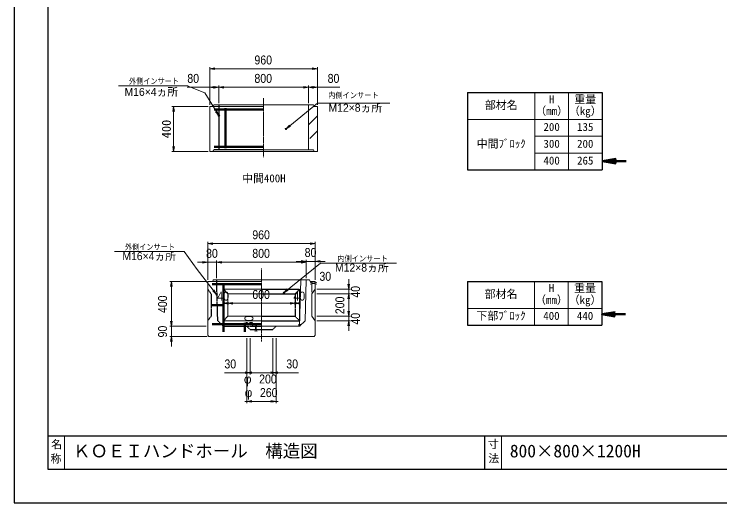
# Model space of a CAD drawing. Units: millimetres, scale not verified. Extents: x -210 to 210, y -148 to 148.
# Drawn here: x -210 to 0, y -148.5 to -3.1 of the extents above; entities that cross this region are included whole.
import ezdxf
from ezdxf.enums import TextEntityAlignment as Align

# ---------------------------------------------------------------- set-up
doc = ezdxf.new("R2010")
doc.units = ezdxf.units.MM
doc.linetypes.add('USER1', pattern=[12.95, 6.35, -3.175, 0.25, -3.175])
doc.linetypes.add('USER2', pattern=[4.7625, 3.175, -1.5875])
doc.layers.add('0-0', color=7, linetype='Continuous')
for name, color, linetype, lineweight in [('0-1_0', 9, 'Continuous', 25), ('0-2_dims', 2, 'Continuous', 13), ('0-3_pen1実線', 4, 'Continuous', 13), ('0-4_pen2実線', 3, 'Continuous', 13), ('0-5_pen3実線', 7, 'Continuous', 18), ('0-6_pen4実線', 6, 'Continuous', 25), ('0-7_pen1一点', 4, 'USER1', 13), ('0-8_pen2破線', 3, 'USER2', 25), ('0-9_鉄筋１', 7, 'Continuous', 50), ('0-A_鉄筋２', 7, 'Continuous', 50), ('0-C_鉄筋', 7, 'Continuous', 50)]:
    doc.layers.add(name, color=color, linetype=linetype, lineweight=lineweight)
doc.styles.add('ＭＳ ゴシック', font='')
doc.styles.add('ＭＳ Ｐゴシック', font='')
doc.styles.get('ＭＳ ゴシック').set_extended_font_data('MS Gothic')
doc.styles.get('ＭＳ Ｐゴシック').set_extended_font_data('MS PGothic')

# ---------------------------------------------------------------- blocks, each defined once
blk = doc.blocks.new('部分図 1')
at = {"layer": '0-1_0'}
blk.add_lwpolyline([(0, 0), (12600, 0), (12600, 8910), (0, 8910)], close=True, dxfattribs=at)
at = {"layer": '0-2_dims'}
for p, q in [((1747, 3553.01), (1747, 3890.01)), ((1747, 3875.01), (2707, 3875.01)), ((2707, 3553.01), (2707, 3890.01)), ((1747, 3553.01), (1747, 3725.48)), ((1827, 3568.01), (1827, 3725.48)), ((1827, 3568.01), (1827, 3725.48)), ((2627, 3568.01), (2627, 3725.48)), ((2627, 3568.01), (2627, 3725.48)), ((2707, 3553.01), (2707, 3725.48)), ((1827, 3710.48), (2627, 3710.48)), ((1728, 1991.48), (1728, 2329.48)), ((2688, 2314.48), (1728, 2314.48)), ((2688, 1991.48), (2688, 2329.48)), ((1728, 2148.65), (1638, 2148.65)), ((1728, 1991.48), (1728, 2163.65)), ((1728, 2148.65), (1808, 2148.65)), ((1808, 2006.48), (1808, 2163.65)), ((1808, 2006.48), (1808, 2163.65)), ((1808, 2148.65), (1898, 2148.65)), ((1808, 2148.65), (2608, 2148.65)), ((2608, 2156.15), (2518, 2156.15)), ((2608, 2006.48), (2608, 2171.15)), ((2608, 2006.48), (2608, 2163.65)), ((2608, 2156.15), (2688, 2156.15)), ((2688, 1991.48), (2688, 2171.15)), ((2688, 2156.15), (2778, 2156.15)), ((1713, 1976.48), (1389, 1976.48)), ((1404, 1576.48), (1404, 1976.48)), ((2658, 1881.48), (2658, 1975.59)), ((2658, 1960.59), (2688, 1960.59)), ((2688, 1921.48), (2688, 1975.59)), ((2986.74, 1906.48), (2986.74, 1996.48)), ((2703, 1906.48), (3001.74, 1906.48)), ((2986.74, 1866.48), (2986.74, 1906.48)), ((2703, 1866.48), (3001.74, 1866.48)), ((2703, 1866.48), (3001.74, 1866.48)), ((2986.74, 1866.48), (2986.74, 1776.48)), ((2986.74, 1866.48), (2986.74, 1666.48)), ((1868, 1781.48), (1868, 1796.48)), ((1908, 1781.48), (1868, 1781.48)), ((1908, 1781.48), (1908, 1796.48)), ((1908, 1781.48), (2508, 1781.48)), ((1908, 1781.48), (1908, 1766.48)), ((2508, 1781.48), (2508, 1796.48)), ((2508, 1781.48), (2508, 1796.48)), ((2508, 1781.48), (2548, 1781.48)), ((2548, 1781.48), (2548, 1796.48)), ((2986.74, 1666.48), (2986.74, 1756.48)), ((1404, 1576.48), (1404, 1666.48)), ((2703, 1666.48), (3001.74, 1666.48)), ((2703, 1666.48), (3001.74, 1666.48)), ((2986.74, 1666.48), (2986.74, 1626.48)), ((1713, 1576.48), (1389, 1576.48)), ((1713, 1576.48), (1389, 1576.48)), ((1404, 1576.48), (1404, 1486.48)), ((2158, 1576.48), (2143, 1576.48)), ((2158, 1546.48), (2158, 1576.48)), ((2703, 1626.48), (3001.74, 1626.48)), ((2986.74, 1626.48), (2986.74, 1536.48)), ((2158, 1546.48), (2143, 1546.48)), ((1723, 1486.48), (1389, 1486.48)), ((1404, 1486.48), (1404, 1396.48)), ((2078, 1471.48), (2078, 1146.48)), ((2078, 1471.48), (2078, 890.48)), ((2108, 1471.48), (2108, 1146.48)), ((2108, 1471.48), (2108, 1146.48)), ((2308, 1471.48), (2308, 1146.48)), ((2308, 1471.48), (2308, 1146.48)), ((2338, 1471.48), (2338, 1146.48)), ((2338, 1471.48), (2338, 890.48)), ((2108, 1161.48), (2018, 1161.48)), ((2108, 1161.48), (2308, 1161.48)), ((2308, 1161.48), (2398, 1161.48)), ((2078, 905.48), (2058, 905.48)), ((2078, 905.48), (2338, 905.48)), ((2338, 905.48), (2358, 905.48))]:
    blk.add_line(p, q, dxfattribs=at)
at = {"layer": '0-2_dims', "lineweight": 18}
for p, q in [((1553.74, 3724.57), (932.27, 3724.57)), ((1732, 3538.01), (1409, 3538.01)), ((1424, 3538.01), (1424, 3138.01)), ((2738.15, 3567.37), (3354.61, 3567.37)), ((1732, 3138.01), (1409, 3138.01)), ((1517.3, 2244.05), (895.83, 2244.05)), ((2796.17, 2140.14), (3412.64, 2140.14))]:
    blk.add_line(p, q, dxfattribs=at)
at = {"layer": '0-2_dims', "lineweight": 50}
for p, q in [((5253.56, 3050.2), (5462.95, 3050.2)), ((5246.61, 1683.88), (5456, 1683.88))]:
    blk.add_line(p, q, dxfattribs=at)
at = {"layer": '0-2_dims'}
for points in [[(1792, 3882.51), (1747, 3875.01), (1792, 3867.51)], [(2662, 3867.51), (2707, 3875.01), (2662, 3882.51)], [(1827, 3458.01), (1700.97, 3660.77), (1546.18, 3724.57)], [(1792, 3717.98), (1747, 3710.48), (1792, 3702.98)], [(1782, 3702.98), (1827, 3710.48), (1782, 3717.98)], [(1872, 3717.98), (1827, 3710.48), (1872, 3702.98)], [(2582, 3702.98), (2627, 3710.48), (2582, 3717.98)], [(2672, 3717.98), (2627, 3710.48), (2672, 3702.98)], [(2662, 3702.98), (2707, 3710.48), (2662, 3717.98)], [(1827, 3710.48), (1747, 3710.48), (1546.18, 3710.48)], [(2627, 3710.48), (2707, 3710.48), (2907.83, 3710.48)], [(2427, 3338.01), (2707, 3567.37), (2738.15, 3567.37)], [(1796.88, 3492.27), (1827, 3458.01), (1809.62, 3500.18)], [(2457.06, 3372.32), (2427, 3338.01), (2466.57, 3360.72)], [(1773, 2321.98), (1728, 2314.48), (1773, 2306.98)], [(2643, 2306.98), (2688, 2314.48), (2643, 2321.98)], [(1808, 1861.48), (1635.47, 2084.01), (1517.3, 2244.05)], [(1683, 2141.15), (1728, 2148.65), (1683, 2156.15)], [(1853, 2156.15), (1808, 2148.65), (1853, 2141.15)], [(1853, 2156.15), (1808, 2148.65), (1853, 2141.15)], [(2563, 2148.65), (2608, 2156.15), (2563, 2163.65)], [(2563, 2141.15), (2608, 2148.65), (2563, 2156.15)], [(2733, 2163.65), (2688, 2156.15), (2733, 2148.65)], [(2408, 1876.48), (2734.21, 2140.14), (2796.17, 2140.14)], [(1411.5, 1931.48), (1404, 1976.48), (1396.5, 1931.48)], [(2643, 1953.09), (2688, 1960.59), (2643, 1968.09)], [(2703, 1968.09), (2658, 1960.59), (2703, 1953.09)], [(1774.5, 1892.45), (1808, 1861.48), (1786.35, 1901.64)], [(2438.28, 1910.6), (2408, 1876.48), (2447.71, 1898.93)], [(2979.24, 1951.48), (2986.74, 1906.48), (2994.24, 1951.48)], [(2994.24, 1821.48), (2986.74, 1866.48), (2979.24, 1821.48)], [(2994.24, 1821.48), (2986.74, 1866.48), (2979.24, 1821.48)], [(1863, 1773.98), (1908, 1781.48), (1863, 1788.98)], [(1913, 1788.98), (1868, 1781.48), (1913, 1773.98)], [(1953, 1788.98), (1908, 1781.48), (1953, 1773.98)], [(2463, 1773.98), (2508, 1781.48), (2463, 1788.98)], [(2503, 1773.98), (2548, 1781.48), (2503, 1788.98)], [(2553, 1788.98), (2508, 1781.48), (2553, 1773.98)], [(2979.24, 1711.48), (2986.74, 1666.48), (2994.24, 1711.48)], [(2979.24, 1711.48), (2986.74, 1666.48), (2994.24, 1711.48)], [(1396.5, 1621.48), (1404, 1576.48), (1411.5, 1621.48)], [(1396.5, 1621.48), (1404, 1576.48), (1411.5, 1621.48)], [(2150.5, 1591.48), (2158, 1546.48), (2165.5, 1591.48)], [(2165.5, 1531.48), (2158, 1576.48), (2150.5, 1531.48)], [(2994.24, 1581.48), (2986.74, 1626.48), (2979.24, 1581.48)], [(1411.5, 1441.48), (1404, 1486.48), (1396.5, 1441.48)], [(2108, 1161.48), (2078, 1161.48), (1877.18, 1161.48)], [(2063, 1153.98), (2108, 1161.48), (2063, 1168.98)], [(2063, 1153.98), (2108, 1161.48), (2063, 1168.98)], [(2123, 1168.98), (2078, 1161.48), (2123, 1153.98)], [(2293, 1153.98), (2338, 1161.48), (2293, 1168.98)], [(2353, 1168.98), (2308, 1161.48), (2353, 1153.98)], [(2353, 1168.98), (2308, 1161.48), (2353, 1153.98)], [(2308, 1161.48), (2338, 1161.48), (2538.82, 1161.48)], [(2123, 912.98), (2078, 905.48), (2123, 897.98)], [(2293, 897.98), (2338, 905.48), (2293, 912.98)]]:
    blk.add_lwpolyline(points, dxfattribs=at)
at = {"layer": '0-2_dims', "lineweight": 18}
for points in [[(1431.5, 3493.01), (1424, 3538.01), (1416.5, 3493.01)], [(1416.5, 3183.01), (1424, 3138.01), (1431.5, 3183.01)]]:
    blk.add_lwpolyline(points, dxfattribs=at)
at = {"layer": '0-2_dims', "lineweight": 50}
for points in [[(5373.56, 3070.2), (5253.56, 3050.2), (5373.56, 3030.2)], [(5366.61, 1703.88), (5246.61, 1683.88), (5366.61, 1663.88)]]:
    blk.add_lwpolyline(points, dxfattribs=at)
at = {"layer": '0-3_pen1実線'}
for p, q in [((2627, 3376.25), (2707, 3456.25)), ((2638.47, 3253.01), (2707, 3321.54))]:
    blk.add_line(p, q, dxfattribs=at)
at = {"layer": '0-4_pen2実線'}
for centre, radius in [((1827, 3458.01), 8), ((2427, 3338.01), 6), ((1808, 1861.48), 8), ((2408, 1876.48), 6)]:
    blk.add_circle(centre, radius, dxfattribs=at)
at = {"layer": '0-5_pen3実線'}
for p, q in [((4648.25, 3662.6), (4648.25, 2972.6)), ((4948.25, 3662.6), (4948.25, 2972.6)), ((1747, 3538.01), (1747, 3138.01)), ((1747, 3538.01), (2227, 3538.01)), ((1777, 3538.01), (1782, 3553.01)), ((2672, 3553.01), (1782, 3553.01)), ((2627, 3553.01), (2627, 3153.01)), ((2677, 3538.01), (2672, 3553.01)), ((2677, 3538.01), (2707, 3538.01)), ((2707, 3538.01), (2707, 3138.01)), ((4048.25, 3422.6), (5248.25, 3422.6)), ((4648.25, 3272.6), (5248.25, 3272.6)), ((2672, 3153.01), (2227, 3153.01)), ((2677, 3138.01), (2672, 3153.01)), ((1747, 3138.01), (2707, 3138.01)), ((4648.25, 3122.6), (5248.25, 3122.6)), ((1728, 1976.48), (1728, 1496.48)), ((2208, 1976.48), (1728, 1976.48)), ((1778, 1991.48), (1773, 1976.48)), ((1778, 1991.48), (1773, 1976.48)), ((2208, 1991.48), (1778, 1991.48)), ((2208, 1991.48), (2638, 1991.48)), ((2559.08, 1991.48), (2548, 1576.48)), ((2608, 1991.48), (2598, 1626.48)), ((2638, 1991.48), (2643, 1976.48)), ((2638, 1991.48), (2643, 1976.48)), ((2688, 1976.48), (2643, 1976.48)), ((2688, 1976.48), (2643, 1976.48)), ((2688, 1496.48), (2688, 1976.48)), ((4646.61, 1976.38), (4646.61, 1586.38)), ((4946.61, 1976.38), (4946.61, 1586.38)), ((1868, 1906.48), (1868, 1626.48)), ((1868, 1906.48), (1908, 1866.48)), ((2208, 1906.48), (1868, 1906.48)), ((2688, 1906.48), (2658, 1866.48)), ((1908, 1866.48), (1908, 1666.48)), ((1908, 1866.48), (2208, 1866.48)), ((4046.61, 1736.38), (5246.61, 1736.38)), ((1908, 1666.48), (1868, 1626.48)), ((1908, 1666.48), (2208, 1666.48)), ((1868, 1626.48), (2208, 1626.48)), ((2208, 1576.48), (2548, 1576.48)), ((2208, 1576.48), (2548, 1576.48)), ((2598, 1626.48), (2548, 1576.48)), ((1728, 1496.48), (1738, 1486.48)), ((1738, 1486.48), (2678, 1486.48)), ((2688, 1496.48), (2678, 1486.48)), ((450, 600), (450, 300)), ((4350, 600), (4350, 300))]:
    blk.add_line(p, q, dxfattribs=at)
blk.add_lwpolyline([(2658, 1866.48), (2658, 1666.48), (2688, 1626.48)], dxfattribs=at)
at = {"layer": '0-6_pen4実線'}
for p, q in [((4048.25, 3662.6), (5248.25, 3662.6)), ((4048.25, 3662.6), (4048.25, 2972.6)), ((5248.25, 3662.6), (5248.25, 2972.6)), ((4048.25, 2972.6), (5248.25, 2972.6)), ((4046.61, 1976.38), (5246.61, 1976.38)), ((4046.61, 1976.38), (4046.61, 1586.38)), ((5246.61, 1976.38), (5246.61, 1586.38)), ((4046.61, 1586.38), (5246.61, 1586.38)), ((300, 600), (12300, 600)), ((4200, 600), (4200, 300))]:
    blk.add_line(p, q, dxfattribs=at)
blk.add_lwpolyline([(300, 300), (12300, 300), (12300, 8610), (300, 8610)], close=True, dxfattribs=at)
at = {"layer": '0-7_pen1一点'}
for p, q in [((2227, 3611.72), (2227, 3087.01)), ((2208, 2091.48), (2208, 1441.06))]:
    blk.add_line(p, q, dxfattribs=at)
at = {"layer": '0-8_pen2破線'}
for p, q in [((1827, 3553.01), (1827, 3153.01)), ((1777, 3138.01), (1782, 3153.01)), ((2227, 3153.01), (1782, 3153.01)), ((1728, 1906.48), (1758, 1866.48)), ((2208, 1906.48), (2548, 1906.48)), ((2548, 1906.48), (2508, 1866.48)), ((2548, 1906.48), (2548, 1626.48)), ((1758, 1866.48), (1758, 1666.48)), ((2208, 1866.48), (2508, 1866.48)), ((2508, 1866.48), (2508, 1666.48)), ((1758, 1666.48), (1728, 1626.48)), ((2208, 1666.48), (2508, 1666.48)), ((2508, 1666.48), (2548, 1626.48)), ((1868, 1576.48), (2208, 1576.48)), ((2108, 1546.48), (2078, 1576.48)), ((2208, 1626.48), (2548, 1626.48)), ((2308, 1546.48), (2338, 1576.48)), ((2108, 1546.48), (2308, 1546.48))]:
    blk.add_line(p, q, dxfattribs=at)
blk.add_lwpolyline([(1868, 1576.48), (1818, 1626.48), (1808, 1991.48)], dxfattribs=at)
at = {"layer": '0-9_鉄筋１'}
for p, q in [((1868, 1961.48), (1868, 1566.48)), ((1868, 1951.48), (2208, 1951.48)), ((1868, 1766.48), (1878, 1766.48)), ((1868, 1596.48), (2208, 1596.48)), ((2058, 1606.48), (2058, 1566.48)), ((2548, 1596.48), (2548, 1576.48))]:
    blk.add_line(p, q, dxfattribs=at)
at = {"layer": '0-9_鉄筋１', "linetype": 'USER2'}
for p, q in [((1768, 1951.48), (1868, 1951.48)), ((1768, 1766.48), (1878, 1766.48)), ((1768, 1596.48), (1868, 1596.48)), ((2548.53, 1596.48), (2548, 1596.48))]:
    blk.add_line(p, q, dxfattribs=at)
at = {"layer": '0-A_鉄筋２'}
for p, q in [((1887, 3513.01), (1787, 3513.01)), ((1887, 3178.01), (1787, 3178.01)), ((1868, 1566.48), (1868, 1526.48)), ((2058, 1566.48), (2058, 1526.48))]:
    blk.add_line(p, q, dxfattribs=at)
at = {"layer": '0-C_鉄筋'}
for p, q in [((1887, 3523.01), (1887, 3168.01)), ((1887, 3513.01), (2227, 3513.01)), ((1887, 3178.01), (2227, 3178.01))]:
    blk.add_line(p, q, dxfattribs=at)
at = {"layer": '0-2_dims', "color": 7, "style": 'ＭＳ Ｐゴシック', "width": 0.9}
for s, height, p in [('960', 79.98, (2145.19, 3890.01)), ('外側インサート', 50.68, (1025.34, 3724.57)), ('80', 79.98, (1546.18, 3725.48)), ('800', 79.98, (2145.19, 3725.48)), ('80', 79.98, (2798.74, 3725.48)), ('内側インサート', 51.2, (2802.98, 3598.01)), ('960', 79.98, (2126.18, 2329.48)), ('外側インサート', 50.68, (988.9, 2244.05)), ('80', 79.98, (1713.45, 2163.65)), ('800', 79.98, (2126.18, 2163.65)), ('80', 79.98, (2593.45, 2171.15)), ('内側インサート', 51.2, (2884.53, 2140.14)), ('30', 79.98, (2725.24, 1958.55)), ('600', 79.98, (2126.18, 1796.48)), ('40', 79.98, (1813.45, 1781.93)), ('40', 79.98, (2493.45, 1781.93)), ('30', 79.98, (1877.18, 1176.48)), ('30', 79.98, (2429.73, 1176.48)), ('200', 79.98, (2187.36, 1041.93)), ('260', 79.98, (2194.36, 920.48))]:
    blk.add_text(s, height=height, dxfattribs=at).set_placement(p, align=Align.BOTTOM_LEFT)
at = {"layer": '0-2_dims', "color": 7, "style": 'ＭＳ Ｐゴシック'}
for s, height, p in [('M16×4ヵ所', 70.81, (985.6, 3612.48)), ('M12×8ヵ所', 70.81, (2806.41, 3470.78)), ('M16×4ヵ所', 70.81, (966.6, 2146.18)), ('M12×8ヵ所', 70.81, (2864.44, 2043.55)), ('φ', 79.98, (2051, 1041.93)), ('φ', 79.98, (2058, 920.48))]:
    blk.add_text(s, height=height, dxfattribs=at).set_placement(p, align=Align.BOTTOM_LEFT)
at = {"layer": '0-2_dims', "color": 7, "style": 'ＭＳ ゴシック'}
blk.add_text('400', height=80.65, rotation=90, dxfattribs=at).set_placement((1423.5, 3255.51), align=Align.BOTTOM_LEFT)
at = {"layer": '0-2_dims', "color": 7, "style": 'ＭＳ Ｐゴシック', "width": 0.9}
for s, p in [('40', (3110.83, 1831.93)), ('400', (1389, 1694.66)), ('200', (2971.74, 1684.66)), ('30', (2160.05, 1567.82)), ('40', (3110.83, 1591.93)), ('90', (1389, 1476.93))]:
    blk.add_text(s, height=79.98, rotation=90, dxfattribs=at).set_placement(p, align=Align.BOTTOM_LEFT)
at = {"layer": '0-5_pen3実線', "style": 'ＭＳ ゴシック'}
for s, height, p in [('部材名', 71.47, (4202.02, 3493.86)), ('H', 71.47, (4773.88, 3546.36)), ('重量', 71.47, (5000.77, 3546.36)), ('（mm）', 71.49, (4651.98, 3441.35)), ('（kg）', 71.49, (4951.98, 3441.35)), ('200', 71.47, (4725.13, 3298.86)), ('135', 71.47, (5025.13, 3298.86)), ('中間ﾌﾞﾛｯｸ', 71.48, (4128.88, 3148.86)), ('300', 71.47, (4725.14, 3148.86)), ('200', 71.45, (5025.16, 3148.88)), ('400', 71.46, (4725.15, 2998.87)), ('265', 71.47, (5025.13, 2998.86)), ('H', 71.47, (4772.24, 1860.13)), ('重量', 71.47, (4999.13, 1860.14)), ('部材名', 71.47, (4200.39, 1807.64)), ('（mm）', 71.49, (4650.35, 1755.12)), ('（kg）', 71.49, (4950.35, 1755.12)), ('下部ﾌﾞﾛｯｸ', 71.48, (4127.25, 1612.63)), ('400', 71.46, (4723.51, 1612.65)), ('440', 71.46, (5023.51, 1612.65)), ('名', 71.47, (330.86, 466.05)), ('寸', 71.38, (4229.1, 466.63)), ('ＫＯＥＩハンドホール\u3000構造図', 114.4, (525, 372)), ('800×800×1200H', 114.4, (4425, 372.01)), ('法', 71.44, (4232.55, 339.37)), ('称', 71.43, (325.72, 337.31))]:
    blk.add_text(s, height=height, dxfattribs=at).set_placement(p, align=Align.BOTTOM_LEFT)
at = {"layer": '0-C_鉄筋', "style": 'ＭＳ ゴシック'}
blk.add_text('中間400H', height=71.11, dxfattribs=at).set_placement((2036, 2840.51), align=Align.BOTTOM_LEFT)

msp = doc.modelspace()

# ---------------------------------------------------------------- block references
at = {"layer": '0-0', "xscale": 0.0333333, "yscale": 0.0333333}
msp.add_blockref('部分図 1', (-210, -148.5), dxfattribs=at)

doc.saveas('drawing.dxf')
